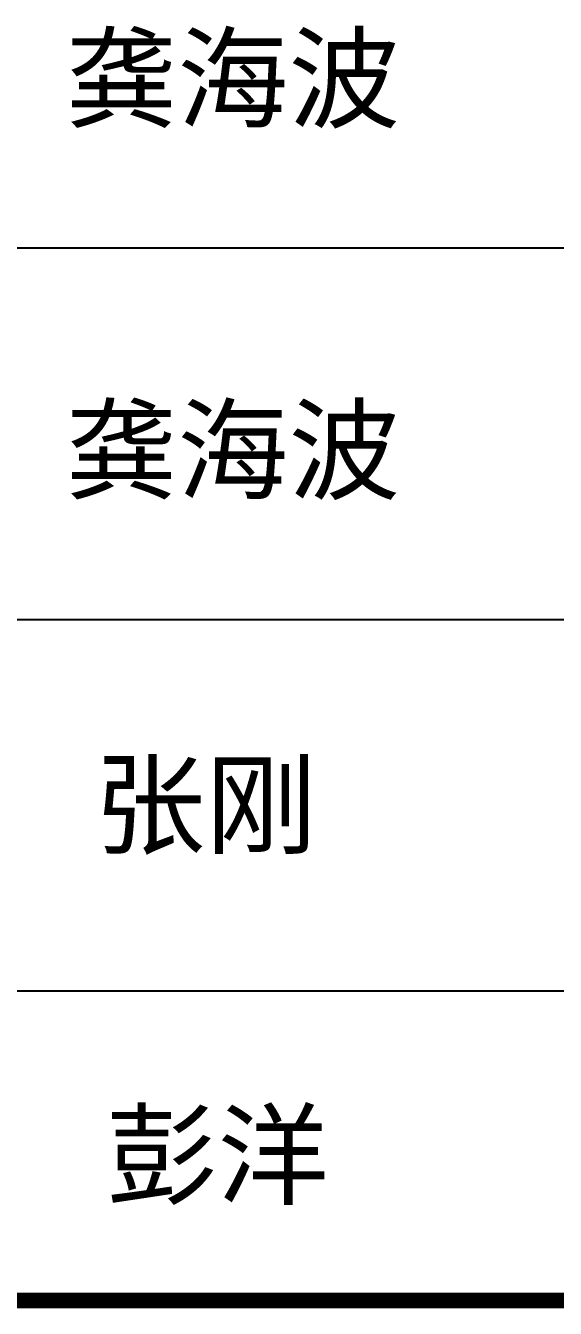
# Model space of a CAD drawing. Extents: x 32461 to 402082, y -617694 to 182569.
# Drawn here: x 178509 to 181067, y -102052 to -95863 of the extents above; entities that cross this region are included whole.
import ezdxf

# ---------------------------------------------------------------- set-up
doc = ezdxf.new("R2010")
doc.units = 0
doc.header["$LTSCALE"] = 1000
doc.header["$MEASUREMENT"] = 0
doc.layers.add('图框', color=4, linetype='CONTINUOUS')
doc.styles.add('STYLE-黑体', font='simhei.ttf')

msp = doc.modelspace()

# ---------------------------------------------------------------- linework, layer by layer
at = {"layer": '图框', "color": 0}
for p, q in [((175209.2, -96934.5), (184223.1, -96934.5)), ((175209.2, -98727.3), (184223.1, -98727.3)), ((175209.2, -100520.1), (184223.1, -100520.1))]:
    msp.add_line(p, q, dxfattribs=at)
at = {"layer": '图框', "color": 0, "const_width": 75}
msp.add_lwpolyline([(175209.2, -102014.1), (184223.1, -102014.1)], dxfattribs=at)

# ---------------------------------------------------------------- texts
at = {"layer": '图框', "color": 4, "style": 'STYLE-黑体'}
for s, p in [('龚海波', (178702.6, -96315.2)), ('龚海波', (178702.6, -98108)), ('张刚', (178838.9, -99818.8)), ('彭洋', (178896.5, -101509.8))]:
    msp.add_text(s, height=394.42, dxfattribs=at).set_placement(p)

doc.saveas('drawing.dxf')
